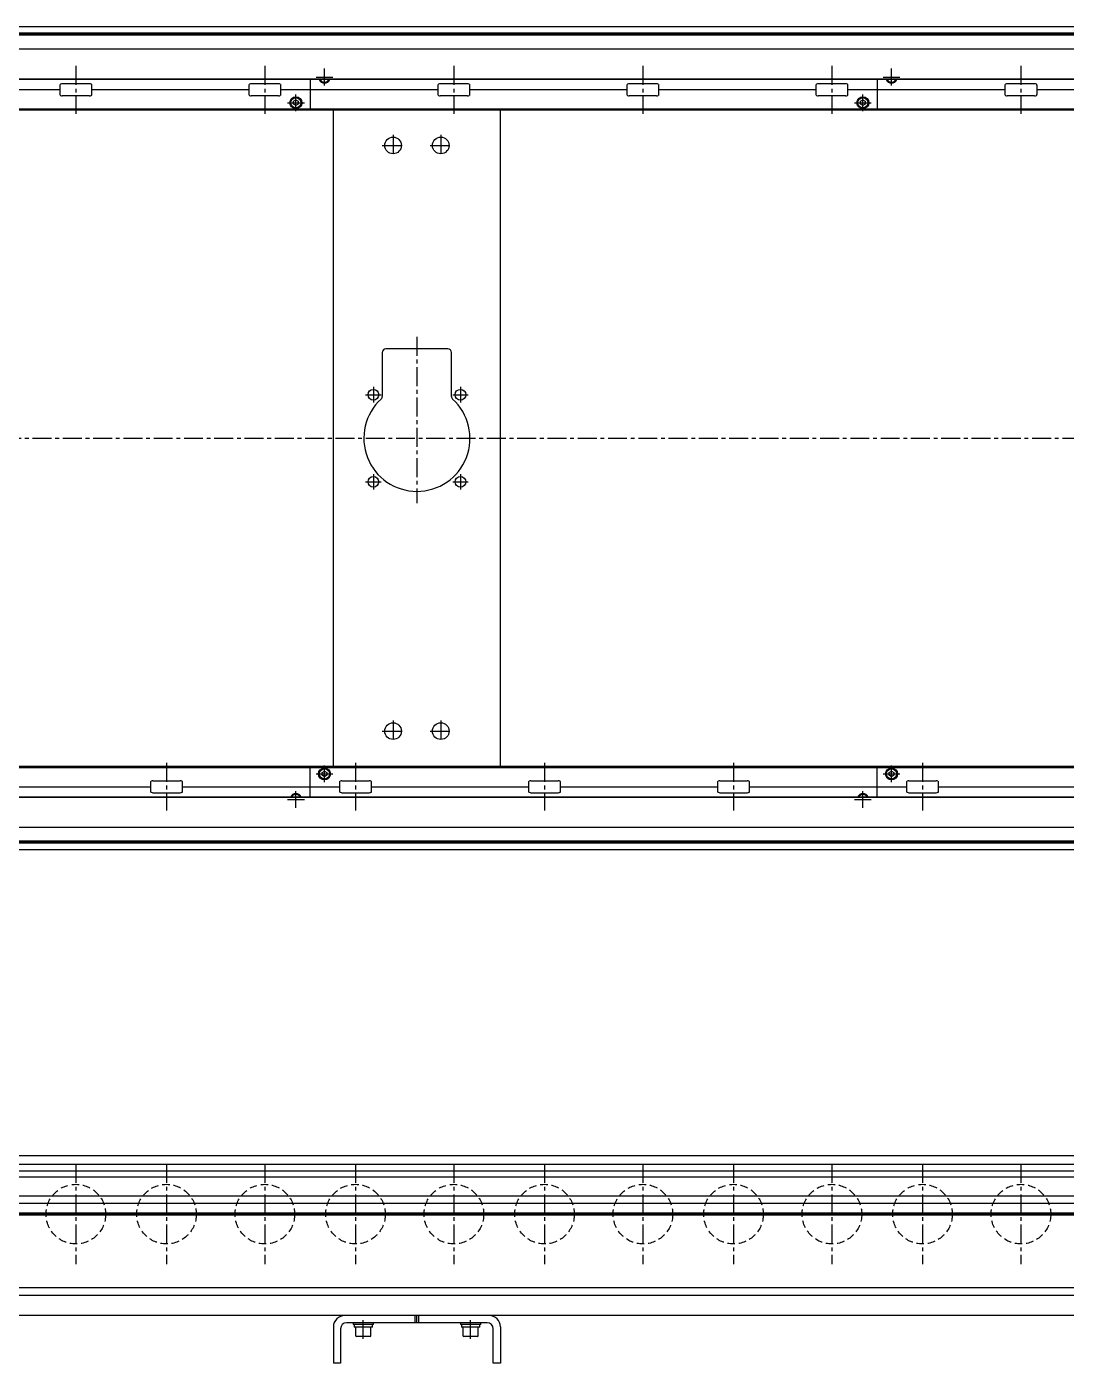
# Model space of a CAD drawing. Extents: x -10 to 5125, y -8 to 1201.
# Drawn here: x 2590 to 3462, y 28 to 1148 of the extents above; entities that cross this region are included whole.
import ezdxf

# ---------------------------------------------------------------- set-up
doc = ezdxf.new("R2010")
doc.units = 0
doc.header["$LTSCALE"] = 0.5
doc.linetypes.add('CENTER', pattern=[50.8, 31.75, -6.35, 6.35, -6.35])
doc.linetypes.add('DASHED', pattern=[19.05, 12.7, -6.35])
for name, color, linetype in [('MSM_CENTER', 1, 'CENTER'), ('MSM_CONTINUOUS', 7, 'CONTINUOUS'), ('MSM_DASHED', 4, 'DASHED')]:
    doc.layers.add(name, color=color, linetype=linetype)

msp = doc.modelspace()

# ---------------------------------------------------------------- linework, layer by layer
at = {"layer": 'MSM_CENTER'}
for p, q in [((2631.2, 1115.5), (2631.2, 1075.5)), ((2789.7, 1115.5), (2789.7, 1075.5)), ((2839.7, 1099.2), (2839.7, 1113.3)), ((2948.2, 1115.5), (2948.2, 1075.5)), ((3106.7, 1115.5), (3106.7, 1075.5)), ((3265.2, 1115.5), (3265.2, 1075.5)), ((3315.2, 1099.2), (3315.2, 1113.3)), ((3423.7, 1115.5), (3423.7, 1075.5)), ((2832.7, 1106.2), (2846.8, 1106.2)), ((3308.2, 1106.2), (3322.2, 1106.2)), ((2815.7, 1077.7), (2815.7, 1091.7)), ((3291.2, 1077.7), (3291.2, 1091.7)), ((2808.7, 1084.7), (2822.8, 1084.7)), ((3284.2, 1084.7), (3298.2, 1084.7)), ((2897.2, 1057.9), (2897.2, 1039.9)), ((2937.2, 1057.9), (2937.2, 1039.9)), ((2888.2, 1048.9), (2906.2, 1048.9)), ((2928.2, 1048.9), (2946.2, 1048.9)), ((2917.2, 888.4), (2917.2, 748.9)), ((2880.7, 846.4), (2880.7, 833.4)), ((2953.7, 846.4), (2953.7, 833.4)), ((2874.2, 839.9), (2887.2, 839.9)), ((2947.2, 839.9), (2960.2, 839.9)), ((359.7, 803.4), (4267.9, 803.4)), ((2880.7, 773.4), (2880.7, 760.4)), ((2953.7, 773.4), (2953.7, 760.4)), ((2874.2, 766.9), (2887.2, 766.9)), ((2947.2, 766.9), (2960.2, 766.9)), ((2897.2, 566.9), (2897.2, 548.9)), ((2937.2, 566.9), (2937.2, 548.9)), ((2888.2, 557.9), (2906.2, 557.9)), ((2928.2, 557.9), (2946.2, 557.9)), ((2707.2, 531.3), (2707.2, 491.3)), ((2839.7, 515), (2839.7, 529)), ((2865.7, 531.3), (2865.7, 491.3)), ((3024.2, 531.3), (3024.2, 491.3)), ((3182.7, 531.3), (3182.7, 491.3)), ((3315.2, 515), (3315.2, 529)), ((3341.2, 531.3), (3341.2, 491.3)), ((2832.7, 522), (2846.8, 522)), ((3308.2, 522), (3322.2, 522)), ((2815.7, 493.5), (2815.7, 507.5)), ((3291.2, 493.5), (3291.2, 507.5)), ((2808.7, 500.5), (2822.8, 500.5)), ((3284.2, 500.5), (3298.2, 500.5)), ((2631.2, 195), (2631.2, 111)), ((2707.2, 195), (2707.2, 111)), ((2789.7, 195), (2789.7, 111)), ((2865.7, 195), (2865.7, 111)), ((2948.2, 195), (2948.2, 111)), ((3024.2, 195), (3024.2, 111)), ((3106.7, 195), (3106.7, 111)), ((3182.7, 195), (3182.7, 111)), ((3265.2, 195), (3265.2, 111)), ((3341.2, 195), (3341.2, 111)), ((3423.7, 195), (3423.7, 111)), ((367.2, 153), (4258.3, 153)), ((2872.2, 48.4), (2872.2, 64)), ((2962.2, 48.4), (2962.2, 64))]:
    msp.add_line(p, q, dxfattribs=at)
at = {"layer": 'MSM_CONTINUOUS'}
for p, q in [((4257.9, 1148.4), (370.6, 1148.4)), ((4256.2, 1148.3), (372.2, 1148.3)), ((4231.6, 1142.9), (396.9, 1142.9)), ((4231.6, 1141.2), (396.9, 1141.2)), ((4231.5, 1142), (397, 1142)), ((4256.2, 1129.5), (372.2, 1129.5)), ((4256.2, 1104.1), (372.2, 1104.1)), ((4256.2, 1104.5), (422.2, 1104.5)), ((2617.8, 1099.5), (2617.8, 1091.5)), ((2642.7, 1100.5), (2619.8, 1100.5)), ((2644.7, 1091.5), (2644.7, 1099.5)), ((2776.3, 1099.5), (2776.3, 1091.5)), ((2801.2, 1100.5), (2778.3, 1100.5)), ((2803.2, 1091.5), (2803.2, 1099.5)), ((2827.7, 1104.1), (2827.7, 1079.4)), ((2839.7, 1103.9), (2839.4, 1104.1)), ((2840.1, 1104.1), (2839.7, 1103.9)), ((2934.8, 1099.5), (2934.8, 1091.5)), ((2959.7, 1100.5), (2936.8, 1100.5)), ((2961.7, 1091.5), (2961.7, 1099.5)), ((3093.3, 1099.5), (3093.3, 1091.5)), ((3118.2, 1100.5), (3095.3, 1100.5)), ((3120.2, 1091.5), (3120.2, 1099.5)), ((3251.8, 1099.5), (3251.8, 1091.5)), ((3276.7, 1100.5), (3253.8, 1100.5)), ((3278.7, 1091.5), (3278.7, 1099.5)), ((3303.2, 1104.1), (3303.2, 1079.4)), ((3315.2, 1103.9), (3314.9, 1104.1)), ((3315.6, 1104.1), (3315.2, 1103.9)), ((3410.3, 1099.5), (3410.3, 1091.5)), ((3435.2, 1100.5), (3412.3, 1100.5)), ((3437.2, 1091.5), (3437.2, 1099.5)), ((2617.8, 1095.5), (2486.2, 1095.5)), ((2642.7, 1090.5), (2619.8, 1090.5)), ((2776.3, 1095.5), (2644.7, 1095.5)), ((2801.2, 1090.5), (2778.3, 1090.5)), ((2934.8, 1095.5), (2803.2, 1095.5)), ((2813.7, 1085.9), (2815.7, 1087.1)), ((2815.7, 1087.1), (2817.7, 1085.9)), ((2959.7, 1090.5), (2936.8, 1090.5)), ((3093.3, 1095.5), (2961.7, 1095.5)), ((3118.2, 1090.5), (3095.3, 1090.5)), ((3251.8, 1095.5), (3120.2, 1095.5)), ((3276.7, 1090.5), (3253.8, 1090.5)), ((3410.3, 1095.5), (3278.7, 1095.5)), ((3289.2, 1085.9), (3291.2, 1087.1)), ((3291.2, 1087.1), (3293.2, 1085.9)), ((3435.2, 1090.5), (3412.3, 1090.5)), ((3568.8, 1095.5), (3437.2, 1095.5)), ((4254.2, 1079.4), (450.2, 1079.4)), ((4257.9, 1078.4), (450.2, 1078.4)), ((2813.7, 1083.6), (2813.7, 1085.9)), ((2815.7, 1082.4), (2813.7, 1083.6)), ((2817.7, 1083.6), (2815.7, 1082.4)), ((2817.7, 1085.9), (2817.7, 1083.6)), ((2847.2, 528.4), (2847.2, 1078.4)), ((2987.2, 528.4), (2987.2, 1078.4)), ((3289.2, 1083.6), (3289.2, 1085.9)), ((3291.2, 1082.4), (3289.2, 1083.6)), ((3293.2, 1083.6), (3291.2, 1082.4)), ((3293.2, 1085.9), (3293.2, 1083.6)), ((2888.2, 875.4), (2888.2, 838.5)), ((2943.2, 878.4), (2891.2, 878.4)), ((2946.2, 838.5), (2946.2, 875.4)), ((4257.9, 528.4), (450.2, 528.4)), ((450.2, 527.4), (4254.2, 527.4)), ((2827.7, 502.6), (2827.7, 527.4)), ((3303.2, 502.6), (3303.2, 527.4)), ((2695.8, 516.3), (2718.7, 516.3)), ((2837.7, 523.2), (2839.7, 524.4)), ((2837.7, 520.9), (2837.7, 523.2)), ((2839.7, 519.7), (2837.7, 520.9)), ((2839.7, 524.4), (2841.7, 523.2)), ((2841.7, 520.9), (2839.7, 519.7)), ((2841.7, 523.2), (2841.7, 520.9)), ((2854.3, 516.3), (2877.2, 516.3)), ((3012.8, 516.3), (3035.7, 516.3)), ((3171.3, 516.3), (3194.2, 516.3)), ((3313.2, 523.2), (3315.2, 524.4)), ((3313.2, 520.9), (3313.2, 523.2)), ((3315.2, 519.7), (3313.2, 520.9)), ((3315.2, 524.4), (3317.2, 523.2)), ((3317.2, 520.9), (3315.2, 519.7)), ((3317.2, 523.2), (3317.2, 520.9)), ((3329.8, 516.3), (3352.7, 516.3)), ((2562.2, 511.3), (2693.8, 511.3)), ((2693.8, 515.3), (2693.8, 507.3)), ((2695.8, 506.3), (2718.7, 506.3)), ((2720.7, 507.3), (2720.7, 515.3)), ((2720.7, 511.3), (2852.3, 511.3)), ((2852.3, 515.3), (2852.3, 507.3)), ((2854.3, 506.3), (2877.2, 506.3)), ((2879.2, 507.3), (2879.2, 515.3)), ((2879.2, 511.3), (3010.8, 511.3)), ((3010.8, 515.3), (3010.8, 507.3)), ((3012.8, 506.3), (3035.7, 506.3)), ((3037.7, 507.3), (3037.7, 515.3)), ((3037.7, 511.3), (3169.3, 511.3)), ((3169.3, 515.3), (3169.3, 507.3)), ((3171.3, 506.3), (3194.2, 506.3)), ((3196.2, 507.3), (3196.2, 515.3)), ((3196.2, 511.3), (3327.8, 511.3)), ((3327.8, 515.3), (3327.8, 507.3)), ((3329.8, 506.3), (3352.7, 506.3)), ((3354.7, 507.3), (3354.7, 515.3)), ((3354.7, 511.3), (3486.3, 511.3)), ((4256.2, 502.6), (372.2, 502.6)), ((4256.2, 502.2), (422.2, 502.2)), ((2815.4, 502.6), (2815.7, 502.9)), ((2815.7, 502.9), (2816.1, 502.6)), ((3290.9, 502.6), (3291.2, 502.9)), ((3291.2, 502.9), (3291.6, 502.6)), ((4256.2, 477.2), (372.2, 477.2)), ((4231.6, 465.6), (396.9, 465.6)), ((4231.6, 463.9), (396.9, 463.9)), ((4231.5, 464.7), (397, 464.7)), ((4257.9, 458.4), (370.6, 458.4)), ((4256.2, 458.4), (372.2, 458.4)), ((4256.2, 202), (372.2, 202)), ((4256.2, 194.6), (674.4, 194.6)), ((4140.2, 189), (676.6, 189)), ((4140.2, 184), (678.6, 184)), ((4040.2, 168.2), (667.2, 168.2)), ((4040.2, 161.8), (682.2, 161.8)), ((4040.2, 153.9), (682.2, 153.9)), ((4040.2, 153), (682.2, 153)), ((4040.2, 152.1), (682.2, 152.1)), ((4040.2, 91.3), (682.2, 91.3)), ((4040.2, 84.8), (679.7, 84.8)), ((4257.9, 68), (472.2, 68)), ((2915.7, 62), (2915.7, 68)), ((2917.2, 62), (2917.2, 68)), ((2918.7, 62), (2918.7, 68)), ((2847.2, 58.5), (2847.2, 28)), ((2853.2, 57), (2853.2, 28)), ((2976.2, 62), (2858.2, 62)), ((2863.7, 62), (2863.7, 60.4)), ((2880.7, 60.4), (2863.7, 60.4)), ((2864.5, 60.4), (2864.5, 58.4)), ((2879.9, 58.4), (2864.5, 58.4)), ((2865.7, 58.4), (2865.7, 51.2)), ((2878.7, 51.2), (2878.7, 58.4)), ((2879.9, 58.4), (2879.9, 60.4)), ((2880.7, 60.4), (2880.7, 62)), ((2953.7, 62), (2953.7, 60.4)), ((2970.7, 60.4), (2953.7, 60.4)), ((2954.5, 60.4), (2954.5, 58.4)), ((2969.9, 58.4), (2954.5, 58.4)), ((2955.7, 58.4), (2955.7, 51.2)), ((2968.7, 51.2), (2968.7, 58.4)), ((2969.9, 58.4), (2969.9, 60.4)), ((2970.7, 60.4), (2970.7, 62)), ((2981.2, 28), (2981.2, 57)), ((2987.2, 58.5), (2987.2, 28)), ((2877.9, 50.4), (2866.5, 50.4)), ((2967.9, 50.4), (2956.5, 50.4)), ((2853.2, 28), (2847.2, 28)), ((2987.2, 28), (2981.2, 28))]:
    msp.add_line(p, q, dxfattribs=at)
for centre, radius in [((2815.7, 1084.7), 5), ((2815.7, 1084.7), 4.25), ((3291.2, 1084.7), 5), ((3291.2, 1084.7), 4.25), ((2897.2, 1048.9), 7), ((2937.2, 1048.9), 7), ((2880.7, 839.9), 4.5), ((2953.7, 839.9), 4.5), ((2880.7, 766.9), 4.5), ((2953.7, 766.9), 4.5), ((2897.2, 557.9), 7), ((2937.2, 557.9), 7), ((2839.7, 522), 5), ((3315.2, 522), 5), ((2839.7, 522), 4.25), ((3315.2, 522), 4.25)]:
    msp.add_circle(centre, radius, dxfattribs=at)
for centre, radius, start, end in [((2618.7, 1099.4), 0.882, 115.5328, 172.1027), ((2619.8, 1097.1), 3.41, 89.6687, 115.2454), ((2642.7, 1097.1), 3.41, 64.7546, 90.3313), ((2643.8, 1099.4), 0.882, 7.8973, 64.4672), ((2777.2, 1099.4), 0.882, 115.5328, 172.1027), ((2778.3, 1097.1), 3.41, 89.6687, 115.2454), ((2801.2, 1097.1), 3.41, 64.7546, 90.3313), ((2802.3, 1099.4), 0.882, 7.8973, 64.4672), ((2839.7, 1106.2), 5, 204.8346, 335.1654), ((2839.7, 1106.2), 4.25, 209.6116, 330.3884), ((2935.7, 1099.4), 0.882, 115.5328, 172.1027), ((2936.8, 1097.1), 3.41, 89.6687, 115.2454), ((2959.7, 1097.1), 3.41, 64.7546, 90.3313), ((2960.8, 1099.4), 0.882, 7.8973, 64.4672), ((3094.2, 1099.4), 0.882, 115.5328, 172.1027), ((3095.3, 1097.1), 3.41, 89.6687, 115.2454), ((3118.2, 1097.1), 3.41, 64.7546, 90.3313), ((3119.3, 1099.4), 0.882, 7.8973, 64.4672), ((3252.7, 1099.4), 0.882, 115.5328, 172.1027), ((3253.8, 1097.1), 3.41, 89.6687, 115.2454), ((3276.7, 1097.1), 3.41, 64.7546, 90.3313), ((3277.8, 1099.4), 0.882, 7.8973, 64.4672), ((3315.2, 1106.2), 5, 204.8346, 335.1654), ((3315.2, 1106.2), 4.25, 209.6116, 330.3884), ((3411.2, 1099.4), 0.882, 115.5328, 172.1027), ((3412.3, 1097.1), 3.41, 89.6687, 115.2454), ((3435.2, 1097.1), 3.41, 64.7546, 90.3313), ((3436.3, 1099.4), 0.882, 7.8973, 64.4672), ((2618.7, 1091.6), 0.882, 187.8973, 244.4672), ((2619.8, 1093.9), 3.41, 244.7546, 270.3313), ((2642.7, 1093.9), 3.41, 269.6687, 295.2454), ((2643.8, 1091.6), 0.882, 295.5328, 352.1027), ((2777.2, 1091.6), 0.882, 187.8973, 244.4672), ((2778.3, 1093.9), 3.41, 244.7546, 270.3313), ((2801.2, 1093.9), 3.41, 269.6687, 295.2454), ((2802.3, 1091.6), 0.882, 295.5328, 352.1027), ((2935.7, 1091.6), 0.882, 187.8973, 244.4672), ((2936.8, 1093.9), 3.41, 244.7546, 270.3313), ((2959.7, 1093.9), 3.41, 269.6687, 295.2454), ((2960.8, 1091.6), 0.882, 295.5328, 352.1027), ((3094.2, 1091.6), 0.882, 187.8973, 244.4672), ((3095.3, 1093.9), 3.41, 244.7546, 270.3313), ((3118.2, 1093.9), 3.41, 269.6687, 295.2454), ((3119.3, 1091.6), 0.882, 295.5328, 352.1027), ((3252.7, 1091.6), 0.882, 187.8973, 244.4672), ((3253.8, 1093.9), 3.41, 244.7546, 270.3313), ((3276.7, 1093.9), 3.41, 269.6687, 295.2454), ((3277.8, 1091.6), 0.882, 295.5328, 352.1027), ((3411.2, 1091.6), 0.882, 187.8973, 244.4672), ((3412.3, 1093.9), 3.41, 244.7546, 270.3313), ((3435.2, 1093.9), 3.41, 269.6687, 295.2454), ((3436.3, 1091.6), 0.882, 295.5328, 352.1027), ((2891.2, 875.4), 3, 90, 180), ((2943.2, 875.4), 3, 0, 90), ((2917.2, 803.4), 44.5, 132.3521, 47.6479), ((2885.2, 838.5), 3, 312.3521, 360), ((2949.2, 838.5), 3, 180, 227.6479), ((2694.7, 515.2), 0.882, 115.5328, 172.1027), ((2695.8, 512.9), 3.41, 89.6687, 115.2454), ((2718.7, 512.9), 3.41, 64.7546, 90.3313), ((2719.8, 515.2), 0.882, 7.8973, 64.4672), ((2853.2, 515.2), 0.882, 115.5328, 172.1027), ((2854.3, 512.9), 3.41, 89.6687, 115.2454), ((2877.2, 512.9), 3.41, 64.7546, 90.3313), ((2878.3, 515.2), 0.882, 7.8973, 64.4672), ((3011.7, 515.2), 0.882, 115.5328, 172.1027), ((3012.8, 512.9), 3.41, 89.6687, 115.2454), ((3035.7, 512.9), 3.41, 64.7546, 90.3313), ((3036.8, 515.2), 0.882, 7.8973, 64.4672), ((3170.2, 515.2), 0.882, 115.5328, 172.1027), ((3171.3, 512.9), 3.41, 89.6687, 115.2454), ((3194.2, 512.9), 3.41, 64.7546, 90.3313), ((3195.3, 515.2), 0.882, 7.8973, 64.4672), ((3328.7, 515.2), 0.882, 115.5328, 172.1027), ((3329.8, 512.9), 3.41, 89.6687, 115.2454), ((3352.7, 512.9), 3.41, 64.7546, 90.3313), ((3353.8, 515.2), 0.882, 7.8973, 64.4672), ((2694.7, 507.4), 0.882, 187.8973, 244.4672), ((2695.8, 509.7), 3.41, 244.7546, 270.3313), ((2718.7, 509.7), 3.41, 269.6687, 295.2454), ((2719.8, 507.4), 0.882, 295.5328, 352.1027), ((2815.7, 500.5), 5, 24.8346, 155.1654), ((2815.7, 500.5), 4.25, 29.6116, 150.3884), ((2853.2, 507.4), 0.882, 187.8973, 244.4672), ((2854.3, 509.7), 3.41, 244.7546, 270.3313), ((2877.2, 509.7), 3.41, 269.6687, 295.2454), ((2878.3, 507.4), 0.882, 295.5328, 352.1027), ((3011.7, 507.4), 0.882, 187.8973, 244.4672), ((3012.8, 509.7), 3.41, 244.7546, 270.3313), ((3035.7, 509.7), 3.41, 269.6687, 295.2454), ((3036.8, 507.4), 0.882, 295.5328, 352.1027), ((3170.2, 507.4), 0.882, 187.8973, 244.4672), ((3171.3, 509.7), 3.41, 244.7546, 270.3313), ((3194.2, 509.7), 3.41, 269.6687, 295.2454), ((3195.3, 507.4), 0.882, 295.5328, 352.1027), ((3291.2, 500.5), 5, 24.8346, 155.1654), ((3291.2, 500.5), 4.25, 29.6116, 150.3884), ((3328.7, 507.4), 0.882, 187.8973, 244.4672), ((3329.8, 509.7), 3.41, 244.7546, 270.3313), ((3352.7, 509.7), 3.41, 269.6687, 295.2454), ((3353.8, 507.4), 0.882, 295.5328, 352.1027), ((2856.7, 58.5), 9.5, 90, 180), ((2977.7, 58.5), 9.5, 0, 90), ((2858.2, 57), 5, 90, 180), ((2976.2, 57), 5, 0, 90), ((2866.5, 51.2), 0.8, 180, 270), ((2877.9, 51.2), 0.8, 270, 0), ((2956.5, 51.2), 0.8, 180, 270), ((2967.9, 51.2), 0.8, 270, 0)]:
    msp.add_arc(centre, radius, start, end, dxfattribs=at)
at = {"layer": 'MSM_DASHED'}
for centre in [(2631.2, 153), (2707.2, 153), (2789.7, 153), (2865.7, 153), (2948.2, 153), (3024.2, 153), (3106.7, 153), (3182.7, 153), (3265.2, 153), (3341.2, 153), (3423.7, 153)]:
    msp.add_circle(centre, 25, dxfattribs=at)

doc.saveas('drawing.dxf')
